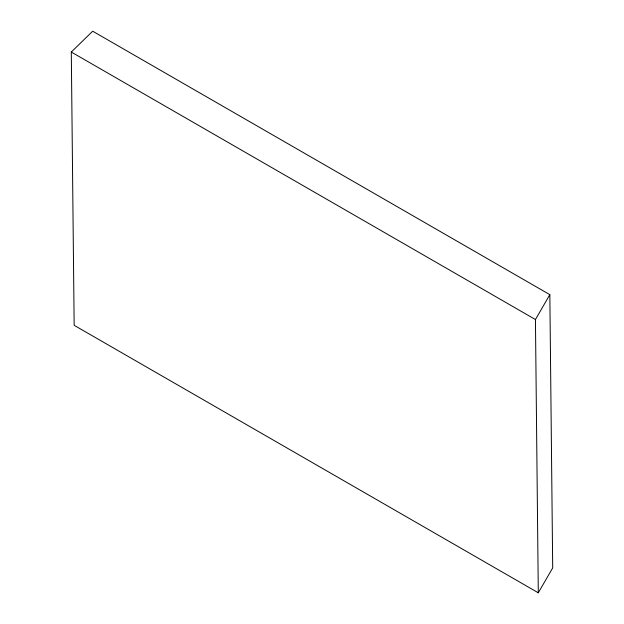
<?xml version="1.0" encoding="UTF-8"?>
<svg xmlns="http://www.w3.org/2000/svg" width="624" height="624" viewBox="0 0 624 624"><rect width="100%" height="100%" fill="white"/><g stroke="black" fill="none" stroke-linecap="round" stroke-linejoin="round"><path stroke-width="0.94" d="M538.301 592.8L535.439 319.535L549.838 294.661L92.695 31.2L71.3 52.042L74.162 325.315L538.301 592.8L552.7 567.926L549.838 294.661M71.3 52.042L535.439 319.535"/></g></svg>
